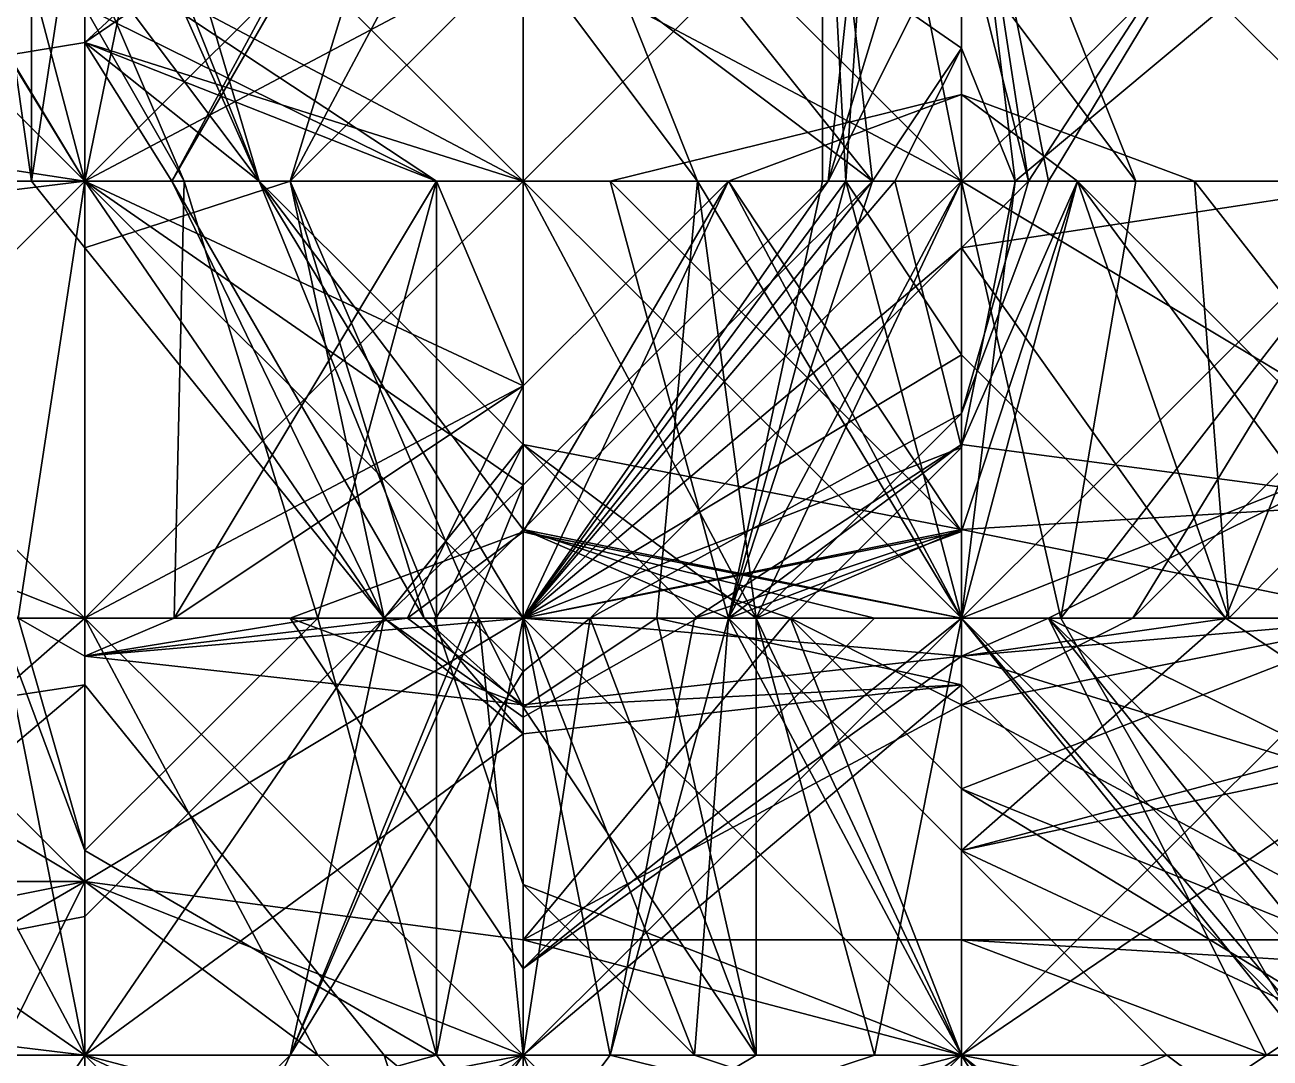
# Model space of a CAD drawing. Header units: metres. Extents: x 15 to 162, y 15 to 204.
# Drawn here: x 60.16 to 77.49, y 54.71 to 69.09 of the extents above; entities that cross this region are included whole.
import ezdxf

# ---------------------------------------------------------------- set-up
doc = ezdxf.new("R2010")
doc.units = ezdxf.units.M

msp = doc.modelspace()

# ---------------------------------------------------------------- linework, layer by layer
at = {"layer": 'fALFF_NINET_XXX_pre-post.nii', "color": 116, "linetype": 'CONTINUOUS'}
for points in [[(54.9, 68.12368, 11.806452), (61, 73, 10.635177), (59.78968, 73, 11.806452)], [(54.9, 68.12368, 11.806452), (54.9, 66.916664, 10.635177), (61, 73, 10.635177)], [(54.9, 66.916664, 10.635177), (61, 66.916664, 7.464026), (61, 73, 10.635177)], [(54.9, 67.84342, 94.451614), (54.9, 73, 99.45552), (61, 70.15044, 100.354836)], [(61, 66.916664, 116.89324), (54.9, 73, 114.50864), (58.617188, 66.916664, 118.064514)], [(61, 66.916664, 116.89324), (57.32559, 73, 112.16129), (54.9, 73, 114.50864)], [(61, 66.916664, 140.34059), (54.9, 73, 136.94547), (57.282814, 73, 135.7742)], [(61, 66.916664, 140.34059), (54.9, 66.916664, 139.33008), (54.9, 73, 136.94547)], [(61, 72.382164, 135.7742), (61, 66.916664, 140.34059), (57.282814, 73, 135.7742)], [(61, 66.916664, 116.89324), (61, 69.335625, 112.16129), (57.32559, 73, 112.16129)], [(60.256565, 73, 64.935486), (60.256565, 66.916664, 70.83871), (59.387173, 73, 70.83871)], [(61, 66.916664, 72.63735), (61, 73, 72.17554), (59.387173, 73, 70.83871)], [(60.256565, 66.916664, 70.83871), (61, 66.916664, 72.63735), (59.387173, 73, 70.83871)], [(61, 71.76432, 64.935486), (60.256565, 66.916664, 70.83871), (60.256565, 73, 64.935486)], [(67.1, 66.916664, 7.072296), (67.1, 73, 7.240055), (61, 66.916664, 7.464026)], [(67.1, 73, 7.240055), (61, 73, 10.635177), (61, 66.916664, 7.464026)], [(62.239063, 73, 64.935486), (61, 66.916664, 69.63962), (61, 71.76432, 64.935486)], [(62.239063, 73, 64.935486), (67.1, 73, 68.49136), (61, 66.916664, 69.63962)], [(67.1, 73, 68.49136), (67.1, 66.916664, 67.700676), (61, 66.916664, 69.63962)], [(67.1, 70.15044, 76.741936), (67.1, 73, 73.97674), (61, 66.916664, 72.63735)], [(67.1, 73, 73.97674), (61, 73, 72.17554), (61, 66.916664, 72.63735)], [(67.1, 66.916664, 90.89573), (67.1, 73, 90.89573), (61, 68.84879, 94.451614)], [(67.1, 73, 90.89573), (65.487175, 73, 88.548386), (61, 68.84879, 94.451614)], [(65.487175, 73, 88.548386), (62.21032, 66.916664, 88.548386), (61, 68.84879, 94.451614)], [(61, 73, 137.57283), (61, 70.15044, 141.67741), (63.425587, 66.916664, 141.67741)], [(61, 73, 137.57283), (63.425587, 66.916664, 141.67741), (61.61953, 73, 135.7742)], [(61, 72.382164, 135.7742), (61.61953, 73, 135.7742), (63.425587, 66.916664, 141.67741)], [(61, 70.15044, 141.67741), (61, 73, 144.44263), (67.1, 66.916664, 145.23329)], [(61, 73, 144.44263), (67.1, 73, 146.24382), (67.1, 66.916664, 145.23329)], [(65.718605, 73, 82.645164), (63.85737, 66.916664, 76.741936), (62.21032, 66.916664, 82.645164)], [(62.21032, 66.916664, 82.645164), (62.21032, 66.916664, 88.548386), (65.718605, 73, 82.645164)], [(62.21032, 66.916664, 88.548386), (65.487175, 73, 88.548386), (65.718605, 73, 82.645164)], [(67.1, 73, 79.50713), (67.1, 70.15044, 76.741936), (63.85737, 66.916664, 76.741936)], [(67.1, 73, 79.50713), (63.85737, 66.916664, 76.741936), (65.718605, 73, 82.645164)], [(73.2, 66.916664, 7.240055), (73.2, 73, 8.250572), (67.1, 66.916664, 7.072296)], [(73.2, 73, 8.250572), (67.1, 73, 7.240055), (67.1, 66.916664, 7.072296)], [(73.2, 68.77018, 41.322582), (67.1, 73, 45.35088), (73.2, 73, 44.087776)], [(73.2, 68.77018, 41.322582), (71.96094, 66.916664, 47.225807), (67.1, 73, 45.35088)], [(67.1, 70.58104, 47.225807), (67.1, 73, 45.35088), (71.96094, 66.916664, 47.225807)], [(67.1, 70.58104, 47.225807), (71.96094, 66.916664, 47.225807), (71.26258, 73, 53.129032)], [(71.34141, 66.916664, 64.935486), (67.1, 66.916664, 67.700676), (73.2, 73, 66.10676)], [(67.1, 66.916664, 67.700676), (67.1, 73, 68.49136), (73.2, 73, 66.10676)], [(69.52559, 66.916664, 76.741936), (67.1, 73, 73.97674), (67.1, 70.15044, 76.741936)], [(69.52559, 66.916664, 76.741936), (73.2, 66.916664, 73.18605), (67.1, 73, 73.97674)], [(73.2, 66.916664, 73.18605), (73.2, 73, 73.18605), (67.1, 73, 73.97674)], [(67.1, 70.15044, 76.741936), (67.1, 73, 79.50713), (73.2, 66.916664, 81.44607)], [(67.1, 73, 79.50713), (73.2, 73, 80.29782), (73.2, 66.916664, 81.44607)], [(73.2, 70.15044, 88.548386), (67.1, 73, 90.89573), (73.2, 66.916664, 90.109184)], [(73.2, 66.916664, 90.109184), (67.1, 73, 90.89573), (67.1, 66.916664, 90.89573)], [(71.989685, 73, 147.58064), (73.2, 66.916664, 145.23329), (67.1, 73, 146.24382)], [(67.1, 73, 146.24382), (73.2, 66.916664, 145.23329), (67.1, 66.916664, 145.23329)], [(71.96094, 66.916664, 47.225807), (71.26258, 66.916664, 53.129032), (71.26258, 73, 53.129032)], [(71.26258, 66.916664, 53.129032), (71.58717, 66.916664, 59.032257), (71.26258, 73, 53.129032)], [(71.58717, 66.916664, 59.032257), (71.99196, 73, 59.032257), (71.26258, 73, 53.129032)], [(73.2, 70.623695, 64.935486), (71.99196, 73, 59.032257), (71.34141, 66.916664, 64.935486)], [(71.34141, 66.916664, 64.935486), (71.99196, 73, 59.032257), (71.58717, 66.916664, 59.032257)], [(71.34141, 66.916664, 64.935486), (73.2, 73, 66.10676), (73.2, 70.623695, 64.935486)], [(71.989685, 73, 147.58064), (73.2, 71.79299, 147.58064), (73.2, 66.916664, 145.23329)], [(78.060936, 73, 11.806452), (73.2, 73, 8.250572), (79.3, 66.916664, 7.464026)], [(73.2, 73, 8.250572), (73.2, 66.916664, 7.240055), (79.3, 66.916664, 7.464026)], [(79.3, 71.39158, 47.225807), (73.943436, 66.916664, 41.322582), (73.2, 73, 44.087776)], [(73.2, 73, 44.087776), (73.943436, 66.916664, 41.322582), (73.2, 68.77018, 41.322582)], [(74.129295, 66.916664, 64.935486), (73.2, 73, 63.764206), (73.2, 70.623695, 64.935486)], [(74.129295, 66.916664, 64.935486), (79.3, 66.916664, 60.90718), (73.2, 73, 63.764206)], [(79.3, 66.916664, 60.90718), (79.3, 73, 62.170288), (73.2, 73, 63.764206)], [(73.2, 70.623695, 64.935486), (78.08968, 73, 70.83871), (74.129295, 66.916664, 64.935486)], [(74.408035, 66.916664, 70.83871), (78.08968, 73, 70.83871), (73.2, 73, 73.18605)], [(73.2, 66.916664, 73.18605), (74.408035, 66.916664, 70.83871), (73.2, 73, 73.18605)], [(79.3, 66.916664, 81.084366), (73.2, 66.916664, 81.44607), (79.3, 73, 81.084366)], [(79.3, 73, 81.084366), (73.2, 66.916664, 81.44607), (73.2, 73, 80.29782)], [(75.62559, 66.916664, 88.548386), (73.2, 73, 85.783195), (73.2, 70.15044, 88.548386)], [(75.62559, 66.916664, 88.548386), (79.3, 66.916664, 84.99251), (73.2, 73, 85.783195)], [(79.3, 66.916664, 84.99251), (79.3, 73, 85.783195), (73.2, 73, 85.783195)], [(73.2, 71.79299, 147.58064), (79.3, 73, 146.9811), (73.2, 66.916664, 145.23329)], [(73.2, 66.916664, 145.23329), (79.3, 73, 146.9811), (79.3, 66.916664, 142.8487)], [(74.129295, 66.916664, 64.935486), (78.08968, 73, 70.83871), (74.408035, 66.916664, 70.83871)], [(61, 66.916664, 140.34059), (61, 72.382164, 135.7742), (63.425587, 66.916664, 141.67741)], [(61, 71.76432, 64.935486), (61, 66.916664, 69.63962), (60.256565, 66.916664, 70.83871)], [(79.3, 71.39158, 47.225807), (73.943436, 66.916664, 47.225807), (73.943436, 66.916664, 41.322582)], [(73.943436, 66.916664, 47.225807), (79.3, 71.39158, 47.225807), (79.3, 66.916664, 51.568233)], [(54.9, 67.84342, 94.451614), (61, 70.15044, 100.354836), (61, 68.84879, 94.451614)], [(67.1, 70.15044, 76.741936), (61, 66.916664, 72.63735), (63.85737, 66.916664, 76.741936)], [(61, 70.15044, 100.354836), (65.88968, 66.916664, 100.354836), (61, 68.84879, 94.451614)], [(62.38139, 66.916664, 106.258064), (65.88968, 66.916664, 100.354836), (61, 70.15044, 100.354836)], [(61, 69.335625, 106.258064), (62.38139, 66.916664, 106.258064), (61, 70.15044, 100.354836)], [(61, 70.15044, 141.67741), (67.1, 66.916664, 145.23329), (63.425587, 66.916664, 141.67741)], [(67.1, 70.15044, 76.741936), (73.2, 66.916664, 81.44607), (69.52559, 66.916664, 76.741936)], [(75.62559, 66.916664, 88.548386), (73.2, 70.15044, 88.548386), (73.2, 66.916664, 90.109184)], [(65.88968, 66.916664, 112.16129), (62.38139, 66.916664, 106.258064), (61, 69.335625, 106.258064)], [(61, 69.335625, 112.16129), (65.88968, 66.916664, 112.16129), (61, 69.335625, 106.258064)], [(65.88968, 66.916664, 112.16129), (61, 69.335625, 112.16129), (61, 66.916664, 116.89324)], [(61, 68.84879, 94.451614), (61, 66.916664, 89.719666), (54.9, 67.84342, 94.451614)], [(67.1, 66.916664, 90.89573), (61, 68.84879, 94.451614), (63.425587, 66.916664, 94.451614)], [(61, 66.916664, 89.719666), (61, 68.84879, 94.451614), (62.21032, 66.916664, 88.548386)], [(65.88968, 66.916664, 100.354836), (63.425587, 66.916664, 94.451614), (61, 68.84879, 94.451614)], [(73.2, 68.77018, 41.322582), (72.270706, 66.916664, 41.322582), (71.96094, 66.916664, 47.225807)], [(73.2, 66.916664, 37.725304), (72.270706, 66.916664, 41.322582), (73.2, 68.77018, 41.322582)], [(73.943436, 66.916664, 41.322582), (73.2, 66.916664, 37.725304), (73.2, 68.77018, 41.322582)], [(73.2, 66.916664, 109.81394), (68.31032, 66.916664, 112.16129), (73.2, 68.12141, 112.16129)], [(68.31032, 66.916664, 112.16129), (69.95737, 66.916664, 118.064514), (73.2, 68.12141, 118.064514)], [(73.2, 68.12141, 112.16129), (68.31032, 66.916664, 112.16129), (73.2, 68.12141, 118.064514)], [(69.95737, 66.916664, 118.064514), (73.2, 66.916664, 121.202545), (73.2, 68.12141, 118.064514)], [(74.81283, 66.916664, 112.16129), (73.2, 66.916664, 109.81394), (73.2, 68.12141, 112.16129)], [(76.442635, 66.916664, 118.064514), (74.81283, 66.916664, 112.16129), (73.2, 68.12141, 112.16129)], [(73.2, 68.12141, 118.064514), (76.442635, 66.916664, 118.064514), (73.2, 68.12141, 112.16129)], [(76.442635, 66.916664, 118.064514), (73.2, 68.12141, 118.064514), (73.2, 66.916664, 121.202545)], [(61, 66.916664, 89.719666), (54.9, 66.916664, 93.25252), (54.9, 67.84342, 94.451614)], [(61, 60.833332, 8.250572), (61, 66.916664, 7.464026), (54.9, 60.833332, 8.250572)], [(61, 66.916664, 7.464026), (54.9, 66.916664, 10.635177), (54.9, 60.833332, 8.250572)], [(61, 60.833332, 93.55229), (54.9, 60.833332, 93.732155), (61, 66.916664, 89.719666)], [(61, 66.916664, 89.719666), (54.9, 60.833332, 93.732155), (54.9, 66.916664, 93.25252)], [(60.0707, 60.833332, 112.16129), (61, 66.916664, 116.89324), (54.9, 66.17526, 118.064514)], [(58.617188, 66.916664, 118.064514), (54.9, 66.17526, 118.064514), (61, 66.916664, 116.89324)], [(54.9, 63.252293, 135.7742), (54.9, 66.916664, 139.33008), (61, 60.833332, 139.33008)], [(54.9, 66.916664, 139.33008), (61, 66.916664, 140.34059), (61, 60.833332, 139.33008)], [(60.0707, 60.833332, 112.16129), (61, 60.833332, 112.88075), (61, 66.916664, 116.89324)], [(61, 66.916664, 69.63962), (61, 65.98991, 70.83871), (60.256565, 66.916664, 70.83871)], [(61, 65.98991, 70.83871), (61, 66.916664, 72.63735), (60.256565, 66.916664, 70.83871)], [(67.1, 60.833332, 7.240055), (67.1, 66.916664, 7.072296), (61, 60.833332, 8.250572)], [(67.1, 66.916664, 7.072296), (61, 66.916664, 7.464026), (61, 60.833332, 8.250572)], [(67.1, 62.686848, 64.935486), (61, 66.916664, 69.63962), (67.1, 66.916664, 67.700676)], [(67.1, 62.686848, 64.935486), (65.16258, 60.833332, 70.83871), (61, 66.916664, 69.63962)], [(61, 65.98991, 70.83871), (61, 66.916664, 69.63962), (65.16258, 60.833332, 70.83871)], [(61, 65.98991, 70.83871), (63.85737, 66.916664, 76.741936), (61, 66.916664, 72.63735)], [(61, 65.98991, 70.83871), (65.16258, 60.833332, 70.83871), (63.85737, 66.916664, 76.741936)], [(61, 66.916664, 89.719666), (65.16258, 60.833332, 88.548386), (61, 60.833332, 93.55229)], [(61, 66.916664, 89.719666), (62.21032, 66.916664, 88.548386), (65.16258, 60.833332, 88.548386)], [(65.88968, 66.916664, 112.16129), (61, 66.916664, 116.89324), (67.1, 64.06711, 118.064514)], [(61, 66.916664, 116.89324), (61, 60.833332, 112.88075), (67.1, 64.06711, 118.064514)], [(63.425587, 66.916664, 141.67741), (67.1, 60.833332, 140.95796), (61, 66.916664, 140.34059)], [(61, 66.916664, 140.34059), (67.1, 60.833332, 140.95796), (61, 60.833332, 139.33008)], [(65.718605, 60.833332, 82.645164), (62.21032, 66.916664, 82.645164), (63.85737, 66.916664, 76.741936)], [(65.718605, 60.833332, 82.645164), (65.16258, 60.833332, 88.548386), (62.21032, 66.916664, 82.645164)], [(65.16258, 60.833332, 88.548386), (62.21032, 66.916664, 88.548386), (62.21032, 66.916664, 82.645164)], [(64.24263, 60.833332, 106.258064), (62.38139, 66.916664, 106.258064), (62.239063, 60.833332, 112.16129)], [(62.239063, 60.833332, 112.16129), (62.38139, 66.916664, 106.258064), (65.88968, 66.916664, 112.16129)], [(62.239063, 60.833332, 112.16129), (65.88968, 66.916664, 112.16129), (67.1, 64.06711, 118.064514)], [(64.24263, 60.833332, 106.258064), (65.88968, 66.916664, 100.354836), (62.38139, 66.916664, 106.258064)], [(67.1, 66.916664, 90.89573), (63.425587, 66.916664, 94.451614), (67.1, 63.252293, 94.451614)], [(67.1, 63.252293, 94.451614), (63.425587, 66.916664, 94.451614), (65.88968, 60.833332, 100.354836)], [(63.425587, 66.916664, 94.451614), (65.88968, 66.916664, 100.354836), (65.88968, 60.833332, 100.354836)], [(63.425587, 66.916664, 141.67741), (67.1, 62.06901, 141.67741), (67.1, 60.833332, 140.95796)], [(67.1, 62.06901, 141.67741), (63.425587, 66.916664, 141.67741), (67.1, 66.916664, 145.23329)], [(65.16258, 60.833332, 70.83871), (66.48047, 60.833332, 76.741936), (63.85737, 66.916664, 76.741936)], [(66.48047, 60.833332, 76.741936), (65.718605, 60.833332, 82.645164), (63.85737, 66.916664, 76.741936)], [(65.88968, 60.833332, 100.354836), (65.88968, 66.916664, 100.354836), (64.24263, 60.833332, 106.258064)], [(73.2, 60.833332, 7.464026), (73.2, 66.916664, 7.240055), (67.1, 60.833332, 7.240055)], [(73.2, 66.916664, 7.240055), (67.1, 66.916664, 7.072296), (67.1, 60.833332, 7.240055)], [(71.96094, 66.916664, 47.225807), (72.270706, 66.916664, 41.322582), (67.1, 60.833332, 45.427166)], [(71.96094, 66.916664, 47.225807), (67.1, 60.833332, 45.427166), (67.1, 62.06901, 47.225807)], [(72.270706, 66.916664, 41.322582), (73.2, 63.209637, 41.322582), (67.1, 60.833332, 45.427166)], [(71.96094, 66.916664, 47.225807), (67.1, 62.06901, 47.225807), (69.95737, 60.833332, 53.129032)], [(71.34141, 66.916664, 64.935486), (71.58717, 66.916664, 59.032257), (67.1, 60.833332, 64.21603)], [(71.34141, 66.916664, 64.935486), (67.1, 60.833332, 64.21603), (67.1, 62.686848, 64.935486)], [(71.58717, 66.916664, 59.032257), (73.2, 64.4977, 59.032257), (67.1, 60.833332, 64.21603)], [(71.34141, 66.916664, 64.935486), (67.1, 62.686848, 64.935486), (67.1, 66.916664, 67.700676)], [(70.34263, 60.833332, 94.451614), (67.1, 66.916664, 90.89573), (67.1, 63.252293, 94.451614)], [(70.34263, 60.833332, 94.451614), (73.2, 60.833332, 91.68642), (67.1, 66.916664, 90.89573)], [(73.2, 60.833332, 91.68642), (73.2, 66.916664, 90.109184), (67.1, 66.916664, 90.89573)], [(73.2, 62.040344, 112.16129), (67.1, 60.833332, 115.71717), (69.95737, 66.916664, 118.064514)], [(67.1, 60.833332, 115.71717), (67.1, 64.06711, 118.064514), (69.95737, 66.916664, 118.064514)], [(69.95737, 66.916664, 118.064514), (67.1, 62.03807, 123.96774), (73.2, 60.833332, 121.6618)], [(69.95737, 66.916664, 118.064514), (67.1, 64.06711, 118.064514), (67.1, 62.03807, 123.96774)], [(67.1, 62.06901, 141.67741), (67.1, 66.916664, 145.23329), (73.2, 60.833332, 142.8487)], [(67.1, 66.916664, 145.23329), (73.2, 66.916664, 145.23329), (73.2, 60.833332, 142.8487)], [(73.2, 66.916664, 109.81394), (69.95737, 60.833332, 106.258064), (68.31032, 66.916664, 112.16129)], [(73.2, 62.040344, 112.16129), (68.31032, 66.916664, 112.16129), (69.95737, 60.833332, 106.258064)], [(73.2, 62.040344, 112.16129), (69.95737, 66.916664, 118.064514), (68.31032, 66.916664, 112.16129)], [(69.52559, 66.916664, 76.741936), (68.958595, 60.833332, 76.741936), (70.34263, 60.833332, 70.83871)], [(68.958595, 60.833332, 76.741936), (69.52559, 66.916664, 76.741936), (73.2, 60.833332, 80.84652)], [(73.2, 66.916664, 73.18605), (69.52559, 66.916664, 76.741936), (70.34263, 60.833332, 70.83871)], [(73.2, 60.833332, 80.84652), (69.52559, 66.916664, 76.741936), (73.2, 66.916664, 81.44607)], [(71.96094, 66.916664, 47.225807), (69.95737, 60.833332, 53.129032), (71.26258, 66.916664, 53.129032)], [(73.2, 60.833332, 55.476376), (71.58717, 66.916664, 59.032257), (69.95737, 60.833332, 53.129032)], [(69.95737, 60.833332, 53.129032), (71.58717, 66.916664, 59.032257), (71.26258, 66.916664, 53.129032)], [(73.2, 66.916664, 109.81394), (73.2, 63.252293, 106.258064), (69.95737, 60.833332, 106.258064)], [(69.95737, 66.916664, 118.064514), (73.2, 60.833332, 121.6618), (73.2, 66.916664, 121.202545)], [(73.2, 66.916664, 73.18605), (70.34263, 60.833332, 70.83871), (73.2, 63.682896, 70.83871)], [(73.2, 60.833332, 55.476376), (73.2, 64.4977, 59.032257), (71.58717, 66.916664, 59.032257)], [(73.2, 63.209637, 41.322582), (72.270706, 66.916664, 41.322582), (73.2, 66.916664, 37.725304)], [(79.3, 60.833332, 7.77815), (79.3, 66.916664, 7.464026), (73.2, 60.833332, 7.464026)], [(79.3, 66.916664, 7.464026), (73.2, 66.916664, 7.240055), (73.2, 60.833332, 7.464026)], [(73.2, 63.209637, 41.322582), (73.2, 66.916664, 37.725304), (73.943436, 66.916664, 41.322582)], [(73.2, 63.209637, 47.225807), (73.2, 63.209637, 41.322582), (73.943436, 66.916664, 41.322582)], [(73.943436, 66.916664, 47.225807), (73.2, 63.209637, 47.225807), (73.943436, 66.916664, 41.322582)], [(73.943436, 66.916664, 47.225807), (73.2, 60.833332, 48.397083), (73.2, 63.209637, 47.225807)], [(73.943436, 66.916664, 47.225807), (79.3, 66.916664, 51.568233), (73.2, 60.833332, 48.397083)], [(79.3, 66.916664, 51.568233), (79.3, 60.833332, 50.78169), (73.2, 60.833332, 48.397083)], [(76.87441, 60.833332, 59.032257), (79.3, 66.916664, 60.90718), (73.2, 65.98991, 64.935486)], [(74.129295, 66.916664, 64.935486), (73.2, 65.98991, 64.935486), (79.3, 66.916664, 60.90718)], [(73.2, 63.682896, 70.83871), (73.2, 65.98991, 64.935486), (74.129295, 66.916664, 64.935486)], [(74.408035, 66.916664, 70.83871), (73.2, 63.682896, 70.83871), (74.129295, 66.916664, 64.935486)], [(73.2, 63.682896, 70.83871), (74.408035, 66.916664, 70.83871), (73.2, 66.916664, 73.18605)], [(79.3, 60.833332, 82.045616), (73.2, 60.833332, 80.84652), (79.3, 66.916664, 81.084366)], [(79.3, 66.916664, 81.084366), (73.2, 60.833332, 80.84652), (73.2, 66.916664, 81.44607)], [(74.58139, 60.833332, 88.548386), (75.62559, 66.916664, 88.548386), (73.2, 66.916664, 90.109184)], [(73.2, 60.833332, 91.68642), (74.58139, 60.833332, 88.548386), (73.2, 66.916664, 90.109184)], [(73.2, 60.833332, 110.99002), (79.3, 60.833332, 109.39609), (74.81283, 66.916664, 112.16129)], [(73.2, 60.833332, 110.99002), (74.81283, 66.916664, 112.16129), (73.2, 62.040344, 112.16129)], [(73.2, 66.916664, 109.81394), (74.81283, 66.916664, 112.16129), (73.2, 63.252293, 106.258064)], [(79.3, 62.441753, 106.258064), (73.2, 63.252293, 106.258064), (74.81283, 66.916664, 112.16129)], [(73.2, 60.833332, 114.46724), (73.2, 62.040344, 112.16129), (74.81283, 66.916664, 112.16129)], [(73.2, 60.833332, 114.46724), (74.81283, 66.916664, 112.16129), (76.91719, 60.833332, 118.064514)], [(76.442635, 66.916664, 118.064514), (73.2, 66.916664, 121.202545), (79.3, 63.252293, 123.96774)], [(73.2, 66.916664, 121.202545), (73.2, 60.833332, 121.6618), (79.3, 63.252293, 123.96774)], [(75.58281, 60.833332, 141.67741), (73.2, 60.833332, 142.8487), (79.3, 66.916664, 142.8487)], [(73.2, 60.833332, 142.8487), (73.2, 66.916664, 145.23329), (79.3, 66.916664, 142.8487)], [(79.3, 66.916664, 84.99251), (74.58139, 60.833332, 88.548386), (79.3, 60.833332, 83.244705)], [(75.62559, 66.916664, 88.548386), (74.58139, 60.833332, 88.548386), (79.3, 66.916664, 84.99251)], [(79.3, 60.833332, 109.39609), (79.3, 62.441753, 106.258064), (74.81283, 66.916664, 112.16129)], [(76.91719, 60.833332, 118.064514), (74.81283, 66.916664, 112.16129), (76.442635, 66.916664, 118.064514)], [(75.58281, 60.833332, 141.67741), (79.3, 66.916664, 142.8487), (79.3, 64.54037, 141.67741)], [(76.91719, 60.833332, 118.064514), (76.442635, 66.916664, 118.064514), (79.3, 63.252293, 123.96774)], [(76.87441, 60.833332, 59.032257), (79.3, 60.833332, 60.593056), (79.3, 66.916664, 60.90718)], [(68.0293, 60.833332, 64.935486), (67.1, 60.833332, 64.21603), (73.2, 65.98991, 64.935486)], [(73.2, 64.4977, 59.032257), (73.2, 65.98991, 64.935486), (67.1, 60.833332, 64.21603)], [(68.0293, 60.833332, 64.935486), (73.2, 65.98991, 64.935486), (73.2, 63.682896, 70.83871)], [(76.87441, 60.833332, 59.032257), (73.2, 65.98991, 64.935486), (73.2, 64.4977, 59.032257)], [(76.87441, 60.833332, 59.032257), (73.2, 64.4977, 59.032257), (73.2, 60.833332, 55.476376)], [(79.3, 60.833332, 140.95796), (75.58281, 60.833332, 141.67741), (79.3, 64.54037, 141.67741)], [(65.487175, 60.833332, 118.064514), (67.1, 64.06711, 118.064514), (61, 60.833332, 112.88075)], [(62.239063, 60.833332, 112.16129), (67.1, 64.06711, 118.064514), (67.1, 60.833332, 115.71717)], [(67.1, 64.06711, 118.064514), (65.487175, 60.833332, 118.064514), (67.1, 62.03807, 123.96774)], [(68.0293, 60.833332, 64.935486), (73.2, 63.682896, 70.83871), (70.34263, 60.833332, 70.83871)], [(54.9, 63.252293, 135.7742), (61, 60.833332, 139.33008), (57.32559, 60.833332, 135.7742)], [(67.1, 60.833332, 34.250286), (65.16258, 60.833332, 35.419353), (67.1, 63.252293, 35.419353)], [(65.16258, 60.833332, 35.419353), (67.1, 60.833332, 38.557384), (67.1, 63.252293, 35.419353)], [(67.1, 63.252293, 94.451614), (65.88968, 60.833332, 100.354836), (67.1, 60.833332, 99.18357)], [(69.52559, 60.833332, 35.419353), (67.1, 60.833332, 34.250286), (67.1, 63.252293, 35.419353)], [(69.52559, 60.833332, 35.419353), (67.1, 63.252293, 35.419353), (67.1, 60.833332, 38.557384)], [(67.1, 60.833332, 99.18357), (73.2, 62.06901, 100.354836), (67.1, 63.252293, 94.451614)], [(70.34263, 60.833332, 94.451614), (67.1, 63.252293, 94.451614), (73.2, 62.06901, 100.354836)], [(70.817184, 60.833332, 47.225807), (67.1, 60.833332, 45.427166), (73.2, 63.209637, 47.225807)], [(73.2, 63.209637, 41.322582), (73.2, 63.209637, 47.225807), (67.1, 60.833332, 45.427166)], [(69.48281, 60.833332, 100.354836), (69.95737, 60.833332, 106.258064), (73.2, 63.252293, 106.258064)], [(73.2, 62.06901, 100.354836), (69.48281, 60.833332, 100.354836), (73.2, 63.252293, 106.258064)], [(73.2, 63.209637, 47.225807), (73.2, 60.833332, 48.397083), (70.817184, 60.833332, 47.225807)], [(73.2, 62.06901, 100.354836), (73.2, 63.252293, 106.258064), (79.3, 62.441753, 106.258064)], [(74.41032, 60.833332, 123.96774), (79.3, 63.252293, 123.96774), (73.2, 60.833332, 121.6618)], [(74.41032, 60.833332, 123.96774), (79.3, 60.833332, 126.315094), (79.3, 63.252293, 123.96774)], [(76.91719, 60.833332, 118.064514), (79.3, 63.252293, 123.96774), (79.3, 60.833332, 119.23579)], [(67.1, 62.686848, 64.935486), (66.35657, 60.833332, 64.935486), (65.16258, 60.833332, 70.83871)], [(67.1, 60.833332, 64.21603), (66.35657, 60.833332, 64.935486), (67.1, 62.686848, 64.935486)], [(79.3, 62.441753, 100.354836), (79.3, 60.833332, 99.018005), (73.2, 62.06901, 100.354836)], [(79.3, 62.441753, 100.354836), (73.2, 62.06901, 100.354836), (79.3, 62.441753, 106.258064)], [(67.1, 60.833332, 45.427166), (65.86094, 60.833332, 47.225807), (67.1, 62.06901, 47.225807)], [(65.86094, 60.833332, 47.225807), (67.1, 60.833332, 49.024445), (67.1, 62.06901, 47.225807)], [(69.95737, 60.833332, 53.129032), (67.1, 62.06901, 47.225807), (67.1, 60.833332, 49.024445)], [(67.1, 60.833332, 99.18357), (69.48281, 60.833332, 100.354836), (73.2, 62.06901, 100.354836)], [(70.817184, 60.833332, 141.67741), (67.1, 60.833332, 140.95796), (67.1, 62.06901, 141.67741)], [(67.1, 62.06901, 141.67741), (73.2, 60.833332, 142.8487), (70.817184, 60.833332, 141.67741)], [(73.2, 60.833332, 98.5562), (70.34263, 60.833332, 94.451614), (73.2, 62.06901, 100.354836)], [(79.3, 60.833332, 99.018005), (73.2, 60.833332, 98.5562), (73.2, 62.06901, 100.354836)], [(65.487175, 60.833332, 118.064514), (63.85737, 60.833332, 123.96774), (67.1, 62.03807, 123.96774)], [(63.85737, 60.833332, 123.96774), (67.1, 60.833332, 127.10577), (67.1, 62.03807, 123.96774)], [(73.2, 62.040344, 112.16129), (73.2, 60.833332, 114.46724), (67.1, 60.833332, 115.71717)], [(67.1, 62.03807, 123.96774), (71.989685, 60.833332, 123.96774), (73.2, 60.833332, 121.6618)], [(71.989685, 60.833332, 123.96774), (67.1, 62.03807, 123.96774), (67.1, 60.833332, 127.10577)], [(73.2, 60.833332, 110.99002), (73.2, 62.040344, 112.16129), (69.95737, 60.833332, 106.258064)], [(54.9, 60.833332, 8.250572), (61, 57.16896, 11.806452), (61, 60.833332, 8.250572)], [(54.9, 57.16896, 11.806452), (61, 57.16896, 11.806452), (54.9, 60.833332, 8.250572)], [(61, 60.833332, 93.55229), (61, 56.682125, 88.548386), (54.9, 55.491405, 88.548386)], [(61, 60.833332, 93.55229), (54.9, 55.491405, 88.548386), (54.9, 60.833332, 93.732155)], [(61, 54.75, 98.47992), (57.757366, 60.833332, 100.354836), (54.9, 58.979816, 94.451614)], [(59.78968, 54.75, 129.87097), (57.32559, 60.833332, 135.7742), (61, 57.16896, 135.7742)], [(61, 57.16896, 135.7742), (57.32559, 60.833332, 135.7742), (61, 60.833332, 139.33008)], [(61, 54.75, 98.47992), (58.574413, 54.75, 100.354836), (57.757366, 60.833332, 100.354836)], [(61, 54.75, 103.49287), (59.79196, 60.833332, 106.258064), (58.574413, 54.75, 100.354836)], [(61, 54.75, 103.49287), (61, 57.59956, 106.258064), (59.79196, 60.833332, 106.258064)], [(59.79196, 60.833332, 106.258064), (61, 57.59956, 106.258064), (60.0707, 60.833332, 112.16129)], [(61, 57.59956, 106.258064), (61, 60.30376, 112.16129), (60.0707, 60.833332, 112.16129)], [(61, 60.30376, 112.16129), (61, 60.833332, 112.88075), (60.0707, 60.833332, 112.16129)], [(64.24263, 54.75, 11.806452), (61, 60.833332, 8.250572), (61, 57.16896, 11.806452)], [(64.24263, 54.75, 11.806452), (67.1, 54.75, 9.041257), (61, 60.833332, 8.250572)], [(67.1, 54.75, 9.041257), (67.1, 60.833332, 7.240055), (61, 60.833332, 8.250572)], [(67.1, 59.224915, 82.645164), (61, 54.75, 83.81644), (65.16258, 60.833332, 88.548386)], [(61, 54.75, 83.81644), (61, 56.682125, 88.548386), (65.16258, 60.833332, 88.548386)], [(61, 56.682125, 88.548386), (61, 60.833332, 93.55229), (65.16258, 60.833332, 88.548386)], [(61, 57.59956, 106.258064), (65.88968, 54.75, 100.354836), (64.24263, 60.833332, 106.258064)], [(61, 60.30376, 112.16129), (61, 57.59956, 106.258064), (64.24263, 60.833332, 106.258064)], [(62.239063, 60.833332, 112.16129), (61, 60.30376, 112.16129), (64.24263, 60.833332, 106.258064)], [(65.487175, 60.833332, 118.064514), (61, 60.833332, 112.88075), (61, 60.30376, 112.16129)], [(65.487175, 60.833332, 118.064514), (61, 60.30376, 112.16129), (67.1, 59.628597, 118.064514)], [(62.239063, 60.833332, 112.16129), (67.1, 60.833332, 115.71717), (61, 60.30376, 112.16129)], [(67.1, 60.833332, 115.71717), (67.1, 59.628597, 118.064514), (61, 60.30376, 112.16129)], [(61, 57.16896, 135.7742), (67.1, 60.833332, 140.95796), (67.1, 56.358418, 135.7742)], [(61, 60.833332, 139.33008), (67.1, 60.833332, 140.95796), (61, 57.16896, 135.7742)], [(67.1, 60.091927, 64.935486), (63.85737, 54.75, 70.83871), (66.35657, 60.833332, 64.935486)], [(66.35657, 60.833332, 64.935486), (63.85737, 54.75, 70.83871), (65.16258, 60.833332, 70.83871)], [(67.1, 54.75, 73.18605), (66.48047, 60.833332, 76.741936), (63.85737, 54.75, 70.83871)], [(63.85737, 54.75, 70.83871), (66.48047, 60.833332, 76.741936), (65.16258, 60.833332, 70.83871)], [(67.1, 59.628597, 118.064514), (67.1, 55.957012, 123.96774), (63.85737, 60.833332, 123.96774)], [(65.487175, 60.833332, 118.064514), (67.1, 59.628597, 118.064514), (63.85737, 60.833332, 123.96774)], [(67.1, 55.957012, 123.96774), (67.1, 60.833332, 127.10577), (63.85737, 60.833332, 123.96774)], [(64.24263, 60.833332, 106.258064), (65.88968, 54.75, 100.354836), (65.88968, 60.833332, 100.354836)], [(67.1, 60.833332, 34.250286), (67.1, 59.455715, 35.419353), (65.16258, 60.833332, 35.419353)], [(67.1, 59.455715, 35.419353), (67.1, 60.833332, 38.557384), (65.16258, 60.833332, 35.419353)], [(67.1, 59.224915, 82.645164), (65.16258, 60.833332, 88.548386), (65.718605, 60.833332, 82.645164)], [(67.1, 59.597656, 76.741936), (67.1, 59.224915, 82.645164), (65.718605, 60.833332, 82.645164)], [(66.48047, 60.833332, 76.741936), (67.1, 59.597656, 76.741936), (65.718605, 60.833332, 82.645164)], [(67.1, 60.833332, 45.427166), (67.1, 57.1263, 47.225807), (65.86094, 60.833332, 47.225807)], [(67.1, 57.1263, 47.225807), (67.1, 60.833332, 49.024445), (65.86094, 60.833332, 47.225807)], [(65.88968, 54.75, 100.354836), (67.1, 60.833332, 99.18357), (65.88968, 60.833332, 100.354836)], [(65.88968, 54.75, 100.354836), (67.1, 54.75, 99.18357), (67.1, 60.833332, 99.18357)], [(67.1, 60.833332, 64.21603), (67.1, 60.091927, 64.935486), (66.35657, 60.833332, 64.935486)], [(67.1, 54.75, 73.18605), (67.1, 59.597656, 76.741936), (66.48047, 60.833332, 76.741936)], [(73.2, 54.75, 7.77815), (73.2, 60.833332, 7.464026), (67.1, 54.75, 9.041257)], [(73.2, 60.833332, 7.464026), (67.1, 60.833332, 7.240055), (67.1, 54.75, 9.041257)], [(67.1, 59.455715, 35.419353), (67.1, 60.833332, 34.250286), (69.52559, 60.833332, 35.419353)], [(67.1, 59.455715, 35.419353), (69.52559, 60.833332, 35.419353), (67.1, 60.833332, 38.557384)], [(70.817184, 60.833332, 47.225807), (73.2, 54.75, 46.50635), (67.1, 60.833332, 45.427166)], [(67.1, 57.1263, 47.225807), (67.1, 60.833332, 45.427166), (73.2, 54.75, 46.50635)], [(69.48281, 54.75, 47.225807), (67.1, 60.833332, 49.024445), (67.1, 57.1263, 47.225807)], [(69.48281, 54.75, 47.225807), (69.95737, 60.833332, 53.129032), (67.1, 60.833332, 49.024445)], [(67.1, 60.091927, 64.935486), (67.1, 60.833332, 64.21603), (68.0293, 60.833332, 64.935486)], [(67.1, 54.75, 69.27791), (67.1, 60.091927, 64.935486), (68.0293, 60.833332, 64.935486)], [(67.1, 54.75, 69.27791), (68.0293, 60.833332, 64.935486), (70.34263, 54.75, 70.83871)], [(67.1, 59.597656, 76.741936), (70.34263, 54.75, 70.83871), (68.958595, 60.833332, 76.741936)], [(68.958595, 60.833332, 76.741936), (73.2, 59.906574, 82.645164), (67.1, 59.597656, 76.741936)], [(68.31032, 54.75, 100.354836), (67.1, 60.833332, 99.18357), (67.1, 54.75, 99.18357)], [(68.31032, 54.75, 100.354836), (69.48281, 60.833332, 100.354836), (67.1, 60.833332, 99.18357)], [(67.1, 60.833332, 115.71717), (73.2, 60.833332, 114.46724), (73.2, 60.30376, 118.064514)], [(67.1, 59.628597, 118.064514), (67.1, 60.833332, 115.71717), (73.2, 60.30376, 118.064514)], [(73.2, 60.833332, 121.6618), (71.989685, 60.833332, 123.96774), (67.1, 55.957012, 123.96774)], [(73.2, 60.833332, 121.6618), (67.1, 55.957012, 123.96774), (73.2, 60.30376, 118.064514)], [(67.1, 55.957012, 123.96774), (71.989685, 60.833332, 123.96774), (67.1, 60.833332, 127.10577)], [(70.817184, 60.833332, 141.67741), (67.1, 56.358418, 135.7742), (67.1, 60.833332, 140.95796)], [(70.817184, 60.833332, 141.67741), (73.2, 59.62632, 141.67741), (67.1, 56.358418, 135.7742)], [(70.34263, 54.75, 70.83871), (68.0293, 60.833332, 64.935486), (70.34263, 60.833332, 70.83871)], [(73.2, 54.75, 103.49287), (69.95737, 60.833332, 106.258064), (68.31032, 54.75, 100.354836)], [(68.31032, 54.75, 100.354836), (69.95737, 60.833332, 106.258064), (69.48281, 60.833332, 100.354836)], [(68.958595, 60.833332, 76.741936), (70.34263, 54.75, 70.83871), (70.34263, 60.833332, 70.83871)], [(68.958595, 60.833332, 76.741936), (73.2, 60.833332, 80.84652), (73.2, 59.906574, 82.645164)], [(69.48281, 54.75, 47.225807), (73.2, 54.75, 49.024445), (69.95737, 60.833332, 53.129032)], [(73.2, 57.59956, 53.129032), (69.95737, 60.833332, 53.129032), (73.2, 54.75, 49.024445)], [(73.2, 57.59956, 53.129032), (73.2, 60.833332, 55.476376), (69.95737, 60.833332, 53.129032)], [(73.2, 54.75, 103.49287), (73.2, 57.59956, 106.258064), (69.95737, 60.833332, 106.258064)], [(73.2, 57.59956, 106.258064), (73.2, 60.833332, 110.99002), (69.95737, 60.833332, 106.258064)], [(70.34263, 60.833332, 94.451614), (71.989685, 54.75, 94.451614), (73.2, 60.833332, 91.68642)], [(71.989685, 54.75, 94.451614), (70.34263, 60.833332, 94.451614), (73.2, 54.75, 95.62289)], [(70.34263, 60.833332, 94.451614), (73.2, 60.833332, 98.5562), (73.2, 54.75, 95.62289)], [(70.817184, 60.833332, 47.225807), (73.2, 58.45703, 47.225807), (73.2, 54.75, 46.50635)], [(73.2, 58.45703, 47.225807), (70.817184, 60.833332, 47.225807), (73.2, 60.833332, 48.397083)], [(73.2, 59.62632, 141.67741), (70.817184, 60.833332, 141.67741), (73.2, 60.833332, 142.8487)], [(73.2, 60.833332, 91.68642), (71.989685, 54.75, 94.451614), (73.2, 54.75, 93.280334)], [(79.3, 54.75, 9.041257), (79.3, 60.833332, 7.77815), (73.2, 54.75, 7.77815)], [(79.3, 60.833332, 7.77815), (73.2, 60.833332, 7.464026), (73.2, 54.75, 7.77815)], [(79.3, 60.833332, 50.78169), (79.3, 55.985676, 47.225807), (73.2, 58.45703, 47.225807)], [(79.3, 60.833332, 50.78169), (73.2, 58.45703, 47.225807), (73.2, 60.833332, 48.397083)], [(76.87441, 60.833332, 59.032257), (73.2, 60.833332, 55.476376), (73.2, 57.59956, 53.129032)], [(76.87441, 60.833332, 59.032257), (73.2, 57.59956, 53.129032), (79.3, 59.224915, 59.032257)], [(78.370705, 54.75, 82.645164), (73.2, 59.906574, 82.645164), (73.2, 60.833332, 80.84652)], [(78.370705, 54.75, 82.645164), (73.2, 60.833332, 80.84652), (79.3, 54.75, 82.045616)], [(79.3, 54.75, 82.045616), (73.2, 60.833332, 80.84652), (79.3, 60.833332, 82.045616)], [(78.08968, 54.75, 88.548386), (74.58139, 60.833332, 88.548386), (73.2, 60.833332, 91.68642)], [(73.2, 54.75, 93.280334), (78.08968, 54.75, 88.548386), (73.2, 60.833332, 91.68642)], [(79.3, 54.75, 98.00749), (73.2, 54.75, 95.62289), (79.3, 60.833332, 99.018005)], [(79.3, 60.833332, 99.018005), (73.2, 54.75, 95.62289), (73.2, 60.833332, 98.5562)], [(73.2, 57.59956, 106.258064), (79.3, 54.75, 107.42714), (73.2, 60.833332, 110.99002)], [(73.2, 60.833332, 110.99002), (79.3, 54.75, 107.42714), (79.3, 60.833332, 109.39609)], [(73.2, 60.30376, 118.064514), (73.2, 60.833332, 114.46724), (76.91719, 60.833332, 118.064514)], [(74.41032, 60.833332, 123.96774), (73.2, 60.833332, 121.6618), (73.2, 60.30376, 118.064514)], [(74.41032, 60.833332, 123.96774), (73.2, 60.30376, 118.064514), (79.3, 58.41437, 123.96774)], [(76.91719, 60.833332, 118.064514), (79.3, 60.833332, 119.23579), (73.2, 60.30376, 118.064514)], [(79.3, 60.833332, 119.23579), (79.3, 58.41437, 123.96774), (73.2, 60.30376, 118.064514)], [(79.3, 60.833332, 140.95796), (73.2, 59.62632, 141.67741), (75.58281, 60.833332, 141.67741)], [(79.3, 60.833332, 140.95796), (79.3, 56.358418, 135.7742), (73.2, 59.62632, 141.67741)], [(73.2, 59.62632, 141.67741), (73.2, 60.833332, 142.8487), (75.58281, 60.833332, 141.67741)], [(79.3, 55.985676, 129.87097), (79.3, 60.833332, 126.315094), (74.41032, 60.833332, 123.96774)], [(79.3, 55.985676, 129.87097), (74.41032, 60.833332, 123.96774), (77.44141, 54.75, 129.87097)], [(79.3, 58.41437, 123.96774), (79.3, 54.75, 128.67188), (74.41032, 60.833332, 123.96774)], [(79.3, 54.75, 128.67188), (77.44141, 54.75, 129.87097), (74.41032, 60.833332, 123.96774)], [(78.08968, 54.75, 88.548386), (79.3, 60.833332, 83.244705), (74.58139, 60.833332, 88.548386)], [(79.3, 59.224915, 59.032257), (79.3, 60.833332, 60.593056), (76.87441, 60.833332, 59.032257)], [(73.2, 60.30376, 118.064514), (67.1, 55.957012, 123.96774), (67.1, 59.628597, 118.064514)], [(67.1, 60.091927, 64.935486), (67.1, 54.75, 69.27791), (63.85737, 54.75, 70.83871)], [(61, 54.75, 90.42331), (61, 59.906574, 94.451614), (54.9, 54.75, 90.34702)], [(54.9, 54.75, 90.34702), (61, 59.906574, 94.451614), (54.9, 58.979816, 94.451614)], [(61, 54.75, 98.47992), (54.9, 58.979816, 94.451614), (61, 59.906574, 94.451614)], [(61, 54.75, 90.42331), (65.16258, 54.75, 94.451614), (61, 59.906574, 94.451614)], [(65.16258, 54.75, 94.451614), (61, 54.75, 98.47992), (61, 59.906574, 94.451614)], [(67.1, 59.597656, 76.741936), (73.2, 59.906574, 82.645164), (67.1, 59.224915, 82.645164)], [(73.2, 59.906574, 82.645164), (67.1, 54.75, 86.98759), (67.1, 59.224915, 82.645164)], [(73.2, 54.75, 86.67346), (67.1, 54.75, 86.98759), (73.2, 59.906574, 82.645164)], [(78.370705, 54.75, 82.645164), (73.2, 54.75, 86.67346), (73.2, 59.906574, 82.645164)], [(73.2, 59.62632, 141.67741), (73.2, 56.358418, 135.7742), (67.1, 56.358418, 135.7742)], [(79.3, 56.358418, 135.7742), (73.2, 56.358418, 135.7742), (73.2, 59.62632, 141.67741)], [(67.1, 59.597656, 76.741936), (67.1, 54.75, 73.18605), (70.34263, 54.75, 70.83871)], [(67.1, 59.224915, 82.645164), (67.1, 54.75, 86.98759), (61, 54.75, 83.81644)], [(79.3, 59.224915, 59.032257), (73.2, 57.59956, 53.129032), (79.3, 58.901207, 53.129032)], [(79.3, 54.75, 48.125126), (79.3, 58.901207, 53.129032), (73.2, 54.75, 49.024445)], [(73.2, 54.75, 49.024445), (79.3, 58.901207, 53.129032), (73.2, 57.59956, 53.129032)], [(79.3, 54.75, 46.62626), (73.2, 54.75, 46.50635), (73.2, 58.45703, 47.225807)], [(79.3, 55.985676, 47.225807), (79.3, 54.75, 46.62626), (73.2, 58.45703, 47.225807)], [(61, 57.59956, 106.258064), (61, 54.75, 103.49287), (65.88968, 54.75, 100.354836)], [(76.057365, 54.75, 106.258064), (73.2, 57.59956, 106.258064), (73.2, 54.75, 103.49287)], [(73.2, 57.59956, 106.258064), (76.057365, 54.75, 106.258064), (79.3, 54.75, 107.42714)], [(56.83742, 54.75, 17.709677), (61, 57.16896, 11.806452), (54.9, 55.95474, 17.709677)], [(54.9, 55.95474, 17.709677), (61, 57.16896, 11.806452), (54.9, 57.16896, 11.806452)], [(56.83742, 54.75, 17.709677), (61, 54.75, 13.681375), (61, 57.16896, 11.806452)], [(59.78968, 54.75, 129.87097), (61, 57.16896, 135.7742), (61, 54.75, 131.04224)], [(64.24263, 54.75, 11.806452), (61, 57.16896, 11.806452), (61, 54.75, 13.681375)], [(67.1, 54.75, 133.89928), (61, 54.75, 131.04224), (61, 57.16896, 135.7742)], [(67.1, 56.358418, 135.7742), (67.1, 54.75, 133.89928), (61, 57.16896, 135.7742)], [(69.48281, 54.75, 47.225807), (67.1, 57.1263, 47.225807), (73.2, 54.75, 46.50635)], [(61, 56.682125, 88.548386), (61, 54.75, 83.81644), (54.9, 55.491405, 88.548386)], [(73.2, 54.75, 132.63617), (67.1, 54.75, 133.89928), (67.1, 56.358418, 135.7742)], [(73.2, 56.358418, 135.7742), (73.2, 54.75, 132.63617), (67.1, 56.358418, 135.7742)], [(77.44141, 54.75, 129.87097), (73.2, 54.75, 132.63617), (73.2, 56.358418, 135.7742)], [(77.44141, 54.75, 129.87097), (73.2, 56.358418, 135.7742), (79.3, 55.985676, 129.87097)], [(79.3, 55.985676, 129.87097), (73.2, 56.358418, 135.7742), (79.3, 56.358418, 135.7742)], [(61, 54.75, 83.81644), (54.9, 54.75, 87.3493), (54.9, 55.491405, 88.548386)], [(61, 48.666668, 54.92767), (54.9, 54.75, 55.003956), (58.14263, 48.666668, 59.032257)], [(61, 48.666668, 54.92767), (56.83742, 54.75, 53.129032), (54.9, 54.75, 55.003956)], [(56.110317, 48.666668, 88.548386), (54.9, 54.75, 87.3493), (61, 48.666668, 86.20104)], [(61, 48.666668, 86.20104), (54.9, 54.75, 87.3493), (61, 54.75, 83.81644)], [(54.9, 51.04297, 88.548386), (61, 48.666668, 90.89573), (54.9, 54.75, 90.34702)], [(54.9, 54.75, 90.34702), (61, 48.666668, 90.89573), (61, 54.75, 90.42331)], [(55.51953, 48.666668, 47.225807), (56.83742, 54.75, 53.129032), (61, 49.593426, 53.129032)], [(61, 54.75, 13.681375), (56.83742, 48.666668, 17.709677), (61, 48.666668, 13.681375)], [(56.83742, 54.75, 17.709677), (56.83742, 48.666668, 17.709677), (61, 54.75, 13.681375)], [(61, 48.666668, 54.92767), (61, 49.593426, 53.129032), (56.83742, 54.75, 53.129032)], [(61, 54.75, 98.47992), (61, 53.372383, 100.354836), (58.574413, 54.75, 100.354836)], [(61, 53.372383, 100.354836), (61, 54.75, 103.49287), (58.574413, 54.75, 100.354836)], [(58.617188, 48.666668, 123.96774), (59.78968, 54.75, 129.87097), (61, 53.542988, 129.87097)], [(61, 53.542988, 129.87097), (59.78968, 54.75, 129.87097), (61, 54.75, 131.04224)], [(67.1, 51.90044, 11.806452), (64.24263, 54.75, 11.806452), (61, 54.75, 13.681375)], [(67.1, 51.90044, 11.806452), (61, 54.75, 13.681375), (67.1, 48.666668, 13.143281)], [(67.1, 48.666668, 13.143281), (61, 54.75, 13.681375), (61, 48.666668, 13.681375)], [(61, 51.90044, 70.83871), (63.85737, 54.75, 70.83871), (67.1, 54.75, 69.27791)], [(61, 51.90044, 70.83871), (67.1, 54.75, 69.27791), (61, 48.666668, 68.49136)], [(62.93742, 48.666668, 70.83871), (61, 48.666668, 68.49136), (67.1, 54.75, 69.27791)], [(63.85737, 54.75, 70.83871), (61, 51.90044, 70.83871), (61, 48.666668, 73.18605)], [(63.85737, 54.75, 70.83871), (61, 48.666668, 73.18605), (67.1, 54.75, 73.18605)], [(67.1, 52.817875, 70.83871), (67.1, 54.75, 73.18605), (61, 48.666668, 73.18605)], [(67.1, 48.666668, 87.211555), (61, 48.666668, 86.20104), (67.1, 54.75, 86.98759)], [(67.1, 54.75, 86.98759), (61, 48.666668, 86.20104), (61, 54.75, 83.81644)], [(65.16258, 54.75, 94.451614), (61, 54.75, 90.42331), (67.1, 48.666668, 90.109184)], [(61, 54.75, 90.42331), (61, 48.666668, 90.89573), (67.1, 48.666668, 90.109184)], [(61, 54.75, 98.47992), (65.16258, 54.75, 94.451614), (67.1, 53.141582, 94.451614)], [(61, 54.75, 98.47992), (67.1, 53.141582, 94.451614), (61, 53.372383, 100.354836)], [(65.88968, 54.75, 100.354836), (61, 53.372383, 100.354836), (67.1, 53.141582, 94.451614)], [(61, 53.372383, 100.354836), (65.88968, 54.75, 100.354836), (61, 54.75, 103.49287)], [(61, 53.542988, 129.87097), (67.1, 54.75, 133.89928), (67.1, 50.598793, 129.87097)], [(61, 54.75, 131.04224), (67.1, 54.75, 133.89928), (61, 53.542988, 129.87097)], [(67.1, 52.817875, 70.83871), (62.93742, 48.666668, 70.83871), (67.1, 54.75, 69.27791)], [(67.1, 54.75, 9.041257), (64.24263, 54.75, 11.806452), (67.1, 51.90044, 11.806452)], [(65.16258, 54.75, 94.451614), (67.1, 48.666668, 90.109184), (67.1, 53.141582, 94.451614)], [(67.1, 54.75, 99.18357), (65.88968, 54.75, 100.354836), (67.1, 53.141582, 94.451614)], [(69.52559, 48.666668, 11.806452), (67.1, 54.75, 9.041257), (67.1, 51.90044, 11.806452)], [(69.52559, 48.666668, 11.806452), (73.2, 48.666668, 8.250572), (67.1, 54.75, 9.041257)], [(73.2, 48.666668, 8.250572), (73.2, 54.75, 7.77815), (67.1, 54.75, 9.041257)], [(67.1, 52.817875, 70.83871), (67.1, 54.75, 69.27791), (70.34263, 54.75, 70.83871)], [(67.1, 52.817875, 70.83871), (70.34263, 54.75, 70.83871), (67.1, 54.75, 73.18605)], [(73.2, 48.666668, 86.20104), (67.1, 48.666668, 87.211555), (73.2, 54.75, 86.67346)], [(73.2, 54.75, 86.67346), (67.1, 48.666668, 87.211555), (67.1, 54.75, 86.98759)], [(67.1, 53.141582, 94.451614), (73.2, 54.75, 93.280334), (71.989685, 54.75, 94.451614)], [(67.1, 53.141582, 94.451614), (67.1, 48.666668, 90.109184), (73.2, 54.75, 93.280334)], [(67.1, 48.666668, 90.109184), (73.2, 48.666668, 90.89573), (73.2, 54.75, 93.280334)], [(68.31032, 54.75, 100.354836), (67.1, 54.75, 99.18357), (67.1, 53.141582, 94.451614)], [(68.31032, 54.75, 100.354836), (67.1, 53.141582, 94.451614), (73.2, 53.54526, 100.354836)], [(71.989685, 54.75, 94.451614), (73.2, 54.75, 95.62289), (67.1, 53.141582, 94.451614)], [(73.2, 54.75, 95.62289), (73.2, 53.54526, 100.354836), (67.1, 53.141582, 94.451614)], [(67.1, 50.598793, 129.87097), (73.2, 54.75, 132.63617), (73.2, 51.90044, 129.87097)], [(67.1, 54.75, 133.89928), (73.2, 54.75, 132.63617), (67.1, 50.598793, 129.87097)], [(73.2, 53.54526, 100.354836), (73.2, 54.75, 103.49287), (68.31032, 54.75, 100.354836)], [(73.2, 54.75, 46.50635), (73.2, 53.514324, 47.225807), (69.48281, 54.75, 47.225807)], [(73.2, 53.514324, 47.225807), (73.2, 54.75, 49.024445), (69.48281, 54.75, 47.225807)], [(79.3, 50.520184, 11.806452), (79.3, 54.75, 9.041257), (73.2, 48.666668, 8.250572)], [(79.3, 54.75, 9.041257), (73.2, 54.75, 7.77815), (73.2, 48.666668, 8.250572)], [(76.87441, 48.666668, 47.225807), (73.2, 53.514324, 47.225807), (73.2, 54.75, 46.50635)], [(76.87441, 48.666668, 47.225807), (73.2, 54.75, 46.50635), (79.3, 48.666668, 45.665005)], [(79.3, 48.666668, 45.665005), (73.2, 54.75, 46.50635), (79.3, 54.75, 46.62626)], [(79.3, 49.593426, 53.129032), (73.2, 54.75, 49.024445), (76.87441, 48.666668, 47.225807)], [(79.3, 49.593426, 53.129032), (79.3, 54.75, 48.125126), (73.2, 54.75, 49.024445)], [(73.2, 54.75, 49.024445), (73.2, 53.514324, 47.225807), (76.87441, 48.666668, 47.225807)], [(79.3, 48.666668, 85.410355), (73.2, 54.75, 86.67346), (78.370705, 54.75, 82.645164)], [(79.3, 48.666668, 85.410355), (73.2, 48.666668, 86.20104), (73.2, 54.75, 86.67346)], [(79.3, 53.542988, 88.548386), (78.08968, 54.75, 88.548386), (73.2, 54.75, 93.280334)], [(79.3, 53.542988, 88.548386), (73.2, 54.75, 93.280334), (79.3, 48.666668, 93.280334)], [(79.3, 48.666668, 93.280334), (73.2, 54.75, 93.280334), (73.2, 48.666668, 90.89573)], [(73.2, 54.75, 95.62289), (79.3, 54.75, 98.00749), (79.3, 49.87368, 100.354836)], [(73.2, 53.54526, 100.354836), (73.2, 54.75, 95.62289), (79.3, 49.87368, 100.354836)], [(76.057365, 54.75, 106.258064), (73.2, 54.75, 103.49287), (73.2, 53.54526, 100.354836)], [(76.057365, 54.75, 106.258064), (73.2, 53.54526, 100.354836), (79.3, 52.33104, 106.258064)], [(73.2, 51.90044, 129.87097), (77.44141, 54.75, 129.87097), (79.3, 54.75, 128.67188)], [(73.2, 51.90044, 129.87097), (79.3, 54.75, 128.67188), (73.2, 48.666668, 127.52362)], [(73.2, 48.666668, 127.52362), (79.3, 54.75, 128.67188), (79.3, 48.666668, 127.52362)], [(73.2, 51.90044, 129.87097), (73.2, 54.75, 132.63617), (77.44141, 54.75, 129.87097)], [(79.3, 52.33104, 106.258064), (79.3, 54.75, 107.42714), (76.057365, 54.75, 106.258064)]]:
    msp.add_3dface(points, dxfattribs=at)

doc.saveas('drawing.dxf')
